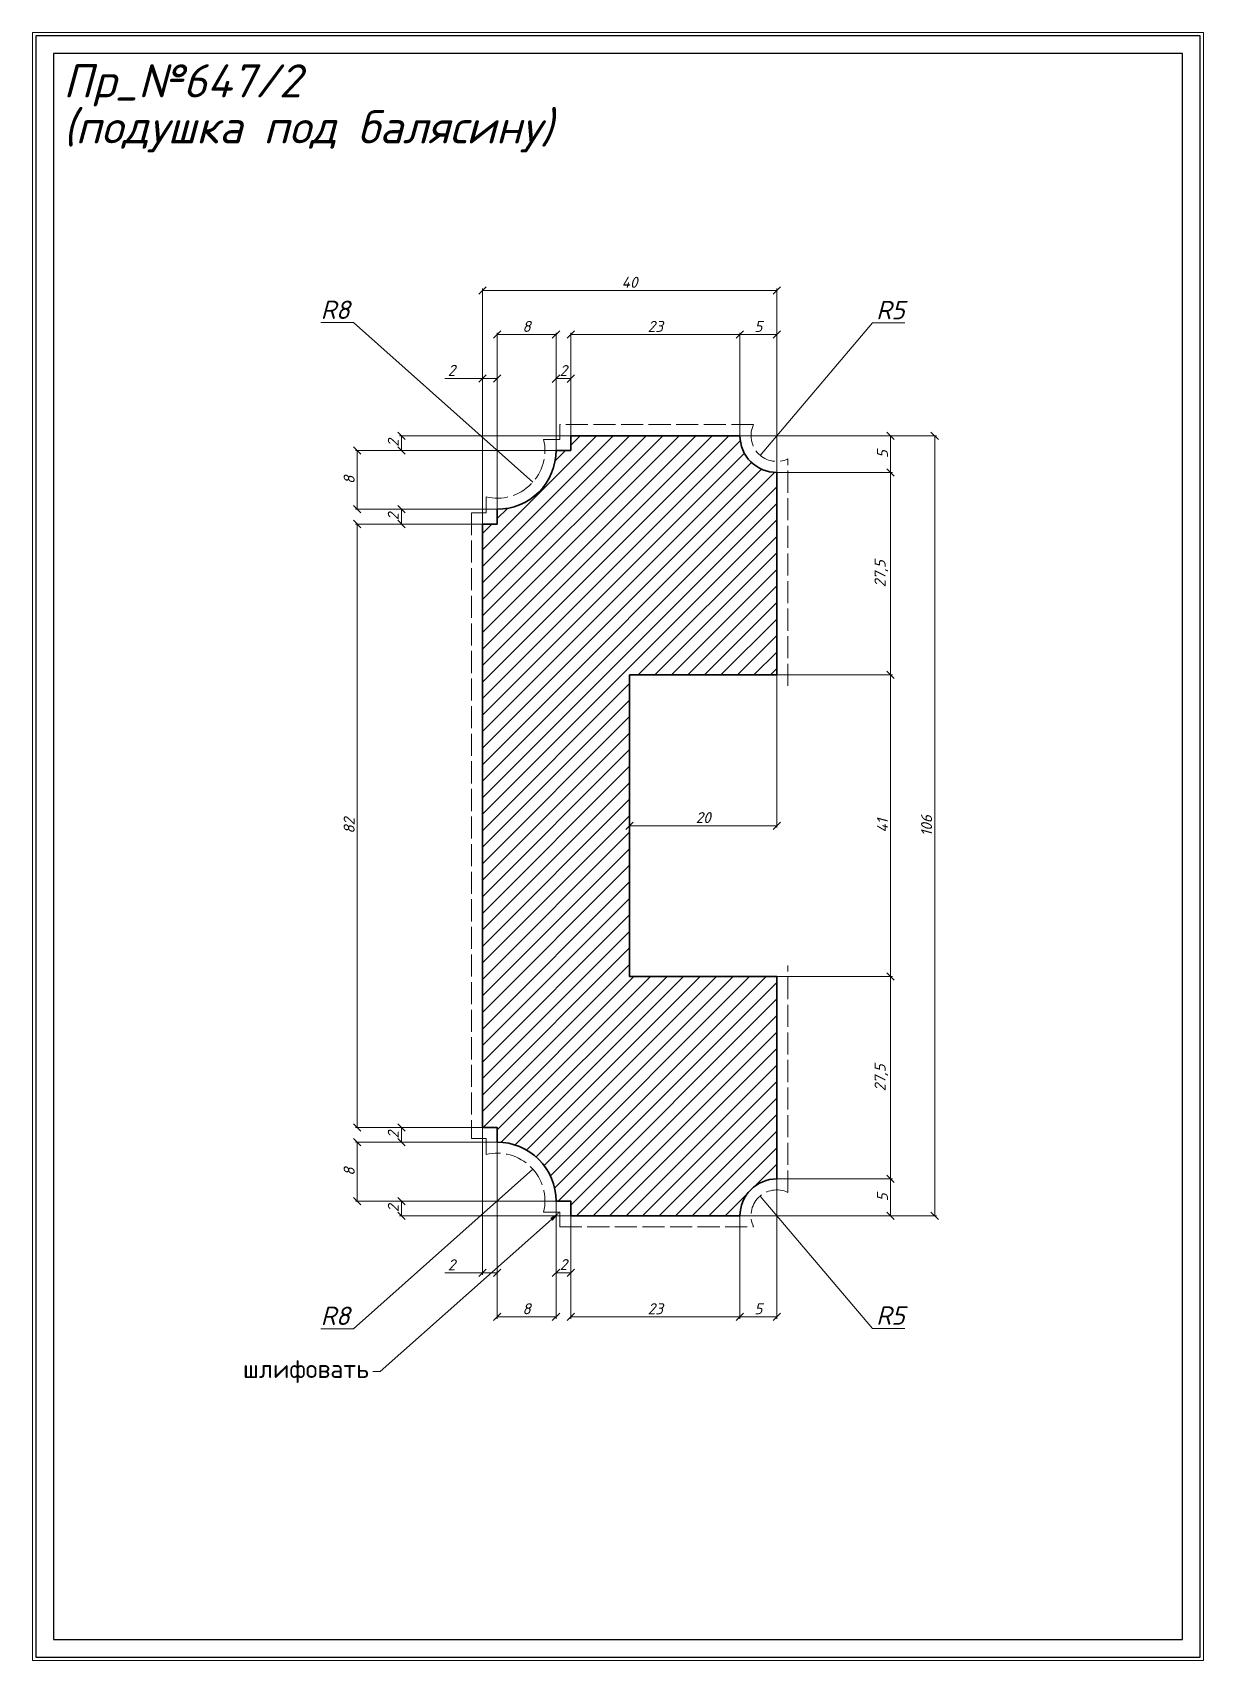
# Model space of a CAD drawing. Header units: millimetres. Extents: x 9405 to 9565, y -1809 to -1588.
import ezdxf
from ezdxf import colors
from ezdxf.entities.mleader import LeaderData, LeaderLine
from ezdxf.math import Vec2, Vec3

# ---------------------------------------------------------------- set-up
doc = ezdxf.new("R2010")
doc.units = ezdxf.units.MM
doc.linetypes.add('ACAD_ISO02W100', pattern=[15, 12, -3])
doc.layers.get('0').update_dxf_attribs({"lineweight": 13})
for name, color, linetype, lineweight in [('профили', 1, 'Continuous', 35), ('служебный слой ЛИНИИ ПУНКТИРНЫЕ', 7, 'ACAD_ISO02W100', 13), ('служебный слой НАДПИСИ', 7, 'Continuous', 13), ('служебный слой РАЗМЕРЫ', 7, 'Continuous', 9), ('служебный слой ШТАМП', 7, 'Continuous', 30), ('служебный слой ШТРИХОВКА', 7, 'Continuous', 5)]:
    doc.layers.add(name, color=color, linetype=linetype, lineweight=lineweight)
doc.styles.add('ЕСКД', font='isocpeur.ttf', dxfattribs={"oblique": 15})
doc.styles.add('ЕСКД штамп_текст', font='isocpeur.ttf')
doc.dimstyles.new('ЕСКД', dxfattribs={"dimtxt": 3.5, "dimasz": 2.5, "dimexe": 0.25, "dimexo": 0, "dimgap": 0.35, "dimtad": 1, "dimdec": 1, "dimzin": 9, "dimtxsty": 'ЕСКД', "dimblk": 'OBLIQUE', "dimcen": 0, "dimclrd": 256, "dimclre": 256, "dimclrt": 256, "dimadec": 1, "dimazin": 0, "dimtfac": 1, "dimtdec": 1, "dimtmove": 0, "dimatfit": 3, "dimldrblk": 'DOTSMALL', "dimfxl": 1, "dimlwd": -1, "dimlwe": -1, "dimarcsym": 0})
doc.dimstyles.new('ЕСКД$4', dxfattribs={"dimtxt": 3.5, "dimasz": 2.5, "dimexe": 0.25, "dimexo": 0, "dimgap": 0.35, "dimtad": 1, "dimtoh": 1, "dimdec": 1, "dimzin": 9, "dimtxsty": 'ЕСКД', "dimblk1": 'OBLIQUE', "dimsah": 1, "dimcen": 0, "dimse1": 1, "dimclrd": 256, "dimclre": 256, "dimclrt": 256, "dimadec": 1, "dimazin": 0, "dimtfac": 1, "dimtdec": 1, "dimtofl": 0, "dimtmove": 0, "dimatfit": 3, "dimldrblk": 'DOTSMALL', "dimfxl": 1, "dimlwd": -1, "dimlwe": -1, "dimarcsym": 2})

# ---------------------------------------------------------------- blocks, each defined once
blk = doc.blocks.new('*D31')
at = {"layer": 'Defpoints', "color": 0, "transparency": 16777216}
for p in [(9506.53, -1748.63), (9509.76, -1752.44)]:
    blk.add_point(p, dxfattribs=at)
at = {"layer": 'служебный слой РАЗМЕРЫ', "transparency": 16777216}
for p, q in [((9519.52, -1763.94), (9504.27, -1745.96)), ((9523.94, -1763.94), (9519.52, -1763.94))]:
    blk.add_line(p, q, dxfattribs=at)
at = {"layer": 'служебный слой РАЗМЕРЫ', "lineweight": 5, "transparency": 16777216, "insert": (9521.98, -1762.19), "char_height": 2.5, "attachment_point": 5, "style": 'ЕСКД'}
blk.add_mtext('R5', dxfattribs=at)
blk = doc.blocks.new('_DotSmall')
at = {"color": 0, "linetype": 'ByBlock', "lineweight": -3, "const_width": 0.5}
blk.add_lwpolyline([(-0.0625, 0, 1), (0.0625, 0, 1)], format="xyb", close=True, dxfattribs=at)
blk = doc.blocks.new('_OBLIQUE')
at = {"color": 0, "linetype": 'ByBlock'}
blk.add_line((-0.5, -0.5), (0.5, 0.5), dxfattribs=at)
blk = doc.blocks.new('*D30')
at = {"layer": 'Defpoints', "color": 0, "transparency": 16777216}
for p in [(9506.53, -1675.13), (9506.53, -1716.13), (9521.99, -1716.13)]:
    blk.add_point(p, dxfattribs=at)
at = {"layer": 'служебный слой РАЗМЕРЫ', "transparency": 16777216}
for p, q in [((9506.53, -1675.13), (9522.24, -1675.13)), ((9521.99, -1675.13), (9521.99, -1716.13)), ((9506.53, -1716.13), (9522.24, -1716.13))]:
    blk.add_line(p, q, dxfattribs=at)
for p, rotation in [((9521.99, -1675.13), 90), ((9521.99, -1716.13), 270)]:
    blk.add_blockref('_OBLIQUE', p, dxfattribs=dict(at, rotation=rotation))
at = {"layer": 'служебный слой РАЗМЕРЫ', "transparency": 16777216, "insert": (9520.89, -1695.63), "char_height": 1.5, "attachment_point": 5, "rotation": 90, "style": 'ЕСКД'}
blk.add_mtext('41', dxfattribs=at)
blk = doc.blocks.new('*D28')
at = {"layer": 'Defpoints', "color": 0, "transparency": 16777216}
for p in [(9506.53, -1743.63), (9501.53, -1748.63), (9501.53, -1762.37)]:
    blk.add_point(p, dxfattribs=at)
at = {"layer": 'служебный слой РАЗМЕРЫ', "transparency": 16777216}
for p, q in [((9506.53, -1743.63), (9506.53, -1762.62)), ((9501.53, -1748.63), (9501.53, -1762.62)), ((9506.53, -1762.37), (9501.53, -1762.37))]:
    blk.add_line(p, q, dxfattribs=at)
at = {"layer": 'служебный слой РАЗМЕРЫ', "transparency": 16777216, "rotation": 180}
blk.add_blockref('_OBLIQUE', (9501.53, -1762.37), dxfattribs=at)
at = {"layer": 'служебный слой РАЗМЕРЫ', "transparency": 16777216}
blk.add_blockref('_OBLIQUE', (9506.53, -1762.37), dxfattribs=at)
at = {"layer": 'служебный слой РАЗМЕРЫ', "transparency": 16777216, "insert": (9504.03, -1761.27), "char_height": 1.5, "attachment_point": 5, "style": 'ЕСКД'}
blk.add_mtext('5', dxfattribs=at)
blk = doc.blocks.new('*D27')
at = {"layer": 'Defpoints', "color": 0, "transparency": 16777216}
for p in [(9506.53, -1716.13), (9521.99, -1716.13), (9506.53, -1743.63)]:
    blk.add_point(p, dxfattribs=at)
at = {"layer": 'служебный слой РАЗМЕРЫ', "transparency": 16777216}
for p, q in [((9506.53, -1716.13), (9522.24, -1716.13)), ((9521.99, -1743.63), (9521.99, -1716.13)), ((9506.53, -1743.63), (9522.24, -1743.63))]:
    blk.add_line(p, q, dxfattribs=at)
for p, rotation in [((9521.99, -1716.13), 90), ((9521.99, -1743.63), 270)]:
    blk.add_blockref('_OBLIQUE', p, dxfattribs=dict(at, rotation=rotation))
at = {"layer": 'служебный слой РАЗМЕРЫ', "transparency": 16777216, "insert": (9520.74, -1729.88), "char_height": 1.5, "attachment_point": 5, "rotation": 90, "style": 'ЕСКД'}
blk.add_mtext('27,5', dxfattribs=at)
blk = doc.blocks.new('*D26')
at = {"layer": 'Defpoints', "color": 0, "transparency": 16777216}
for p in [(9506.53, -1743.63), (9501.53, -1748.63), (9521.99, -1748.63)]:
    blk.add_point(p, dxfattribs=at)
at = {"layer": 'служебный слой РАЗМЕРЫ', "transparency": 16777216}
for p, q in [((9506.53, -1743.63), (9522.24, -1743.63)), ((9521.99, -1743.63), (9521.99, -1748.63)), ((9501.53, -1748.63), (9522.24, -1748.63))]:
    blk.add_line(p, q, dxfattribs=at)
for p, rotation in [((9521.99, -1743.63), 90), ((9521.99, -1748.63), 270)]:
    blk.add_blockref('_OBLIQUE', p, dxfattribs=dict(at, rotation=rotation))
at = {"layer": 'служебный слой РАЗМЕРЫ', "transparency": 16777216, "insert": (9520.89, -1746.13), "char_height": 1.5, "attachment_point": 5, "rotation": 90, "style": 'ЕСКД'}
blk.add_mtext('5', dxfattribs=at)
blk = doc.blocks.new('*D25')
at = {"layer": 'Defpoints', "color": 0, "transparency": 16777216}
for p in [(9509.76, -1638.81), (9506.53, -1642.63)]:
    blk.add_point(p, dxfattribs=at)
at = {"layer": 'служебный слой РАЗМЕРЫ', "transparency": 16777216}
for p, q in [((9519.52, -1627.31), (9504.27, -1645.3)), ((9523.94, -1627.31), (9519.52, -1627.31))]:
    blk.add_line(p, q, dxfattribs=at)
at = {"layer": 'служебный слой РАЗМЕРЫ', "lineweight": 5, "transparency": 16777216, "insert": (9521.98, -1625.56), "char_height": 2.5, "attachment_point": 5, "style": 'ЕСКД'}
blk.add_mtext('R5', dxfattribs=at)
blk = doc.blocks.new('*D24')
at = {"layer": 'Defpoints', "color": 0, "transparency": 16777216}
for p in [(9468.53, -1746.63), (9462.55, -1751.94)]:
    blk.add_point(p, dxfattribs=at)
at = {"layer": 'служебный слой РАЗМЕРЫ', "transparency": 16777216}
for p, q in [((9448.99, -1763.98), (9473.39, -1742.31)), ((9444.57, -1763.98), (9448.99, -1763.98))]:
    blk.add_line(p, q, dxfattribs=at)
at = {"layer": 'служебный слой РАЗМЕРЫ', "lineweight": 5, "transparency": 16777216, "insert": (9446.53, -1762.23), "char_height": 2.5, "attachment_point": 5, "style": 'ЕСКД'}
blk.add_mtext('R8', dxfattribs=at)
blk = doc.blocks.new('*D23')
at = {"layer": 'Defpoints', "color": 0, "transparency": 16777216}
for p in [(9462.55, -1639.31), (9468.53, -1644.63)]:
    blk.add_point(p, dxfattribs=at)
at = {"layer": 'служебный слой РАЗМЕРЫ', "transparency": 16777216}
for p, q in [((9444.57, -1627.27), (9448.99, -1627.27)), ((9448.99, -1627.27), (9473.39, -1648.94))]:
    blk.add_line(p, q, dxfattribs=at)
at = {"layer": 'служебный слой РАЗМЕРЫ', "lineweight": 5, "transparency": 16777216, "insert": (9446.53, -1625.52), "char_height": 2.5, "attachment_point": 5, "style": 'ЕСКД'}
blk.add_mtext('R8', dxfattribs=at)
blk = doc.blocks.new('*D22')
at = {"layer": 'Defpoints', "color": 0, "transparency": 16777216}
for p in [(9468.53, -1634.85), (9466.53, -1654.63), (9468.53, -1652.63)]:
    blk.add_point(p, dxfattribs=at)
at = {"layer": 'служебный слой РАЗМЕРЫ', "transparency": 16777216}
for p, q in [((9466.53, -1654.63), (9466.53, -1634.6)), ((9468.53, -1652.63), (9468.53, -1634.6)), ((9466.53, -1634.85), (9461.41, -1634.85)), ((9468.53, -1634.85), (9466.53, -1634.85))]:
    blk.add_line(p, q, dxfattribs=at)
at = {"layer": 'служебный слой РАЗМЕРЫ', "transparency": 16777216, "rotation": 180}
blk.add_blockref('_OBLIQUE', (9466.53, -1634.85), dxfattribs=at)
at = {"layer": 'служебный слой РАЗМЕРЫ', "transparency": 16777216}
blk.add_blockref('_OBLIQUE', (9468.53, -1634.85), dxfattribs=at)
at = {"layer": 'служебный слой РАЗМЕРЫ', "transparency": 16777216, "insert": (9462.34, -1633.75), "char_height": 1.5, "attachment_point": 5, "style": 'ЕСКД'}
blk.add_mtext('2', dxfattribs=at)
blk = doc.blocks.new('*D20')
at = {"layer": 'Defpoints', "color": 0, "transparency": 16777216}
for p in [(9478.53, -1634.88), (9478.53, -1642.63), (9476.53, -1644.63)]:
    blk.add_point(p, dxfattribs=at)
at = {"layer": 'служебный слой РАЗМЕРЫ', "transparency": 16777216}
for p, q in [((9476.53, -1644.63), (9476.53, -1634.63)), ((9478.53, -1642.63), (9478.53, -1634.63)), ((9476.53, -1634.88), (9478.53, -1634.88))]:
    blk.add_line(p, q, dxfattribs=at)
at = {"layer": 'служебный слой РАЗМЕРЫ', "transparency": 16777216, "rotation": 180}
blk.add_blockref('_OBLIQUE', (9476.53, -1634.88), dxfattribs=at)
at = {"layer": 'служебный слой РАЗМЕРЫ', "transparency": 16777216}
blk.add_blockref('_OBLIQUE', (9478.53, -1634.88), dxfattribs=at)
at = {"layer": 'служебный слой РАЗМЕРЫ', "transparency": 16777216, "insert": (9477.53, -1633.78), "char_height": 1.5, "attachment_point": 5, "style": 'ЕСКД'}
blk.add_mtext('2', dxfattribs=at)
blk = doc.blocks.new('*D19')
at = {"layer": 'Defpoints', "color": 0, "transparency": 16777216}
for p in [(9466.53, -1622.88), (9506.53, -1647.63), (9466.53, -1654.63)]:
    blk.add_point(p, dxfattribs=at)
at = {"layer": 'служебный слой РАЗМЕРЫ', "transparency": 16777216}
for p, q in [((9466.53, -1654.63), (9466.53, -1622.63)), ((9506.53, -1622.88), (9466.53, -1622.88)), ((9506.53, -1647.63), (9506.53, -1622.63))]:
    blk.add_line(p, q, dxfattribs=at)
at = {"layer": 'служебный слой РАЗМЕРЫ', "transparency": 16777216, "rotation": 180}
blk.add_blockref('_OBLIQUE', (9466.53, -1622.88), dxfattribs=at)
at = {"layer": 'служебный слой РАЗМЕРЫ', "transparency": 16777216}
blk.add_blockref('_OBLIQUE', (9506.53, -1622.88), dxfattribs=at)
at = {"layer": 'служебный слой РАЗМЕРЫ', "transparency": 16777216, "insert": (9486.53, -1621.78), "char_height": 1.5, "attachment_point": 5, "style": 'ЕСКД'}
blk.add_mtext('40', dxfattribs=at)
blk = doc.blocks.new('*D17')
at = {"layer": 'Defpoints', "color": 0, "transparency": 16777216}
for p in [(9455.52, -1654.63), (9466.53, -1654.63), (9468.53, -1652.63)]:
    blk.add_point(p, dxfattribs=at)
at = {"layer": 'служебный слой РАЗМЕРЫ', "transparency": 16777216}
for p, q in [((9468.53, -1652.63), (9455.27, -1652.63)), ((9466.53, -1654.63), (9455.27, -1654.63)), ((9455.52, -1652.63), (9455.52, -1654.63))]:
    blk.add_line(p, q, dxfattribs=at)
for p, rotation in [((9455.52, -1652.63), 90), ((9455.52, -1654.63), 270)]:
    blk.add_blockref('_OBLIQUE', p, dxfattribs=dict(at, rotation=rotation))
at = {"layer": 'служебный слой РАЗМЕРЫ', "transparency": 16777216, "insert": (9454.42, -1653.63), "char_height": 1.5, "attachment_point": 5, "rotation": 90, "style": 'ЕСКД'}
blk.add_mtext('2', dxfattribs=at)
blk = doc.blocks.new('*D16')
at = {"layer": 'Defpoints', "color": 0, "transparency": 16777216}
for p in [(9449.52, -1644.63), (9476.53, -1644.63), (9468.53, -1652.63)]:
    blk.add_point(p, dxfattribs=at)
at = {"layer": 'служебный слой РАЗМЕРЫ', "transparency": 16777216}
for p, q in [((9476.53, -1644.63), (9449.27, -1644.63)), ((9449.52, -1652.63), (9449.52, -1644.63)), ((9468.53, -1652.63), (9449.27, -1652.63))]:
    blk.add_line(p, q, dxfattribs=at)
for p, rotation in [((9449.52, -1644.63), 90), ((9449.52, -1652.63), 270)]:
    blk.add_blockref('_OBLIQUE', p, dxfattribs=dict(at, rotation=rotation))
at = {"layer": 'служебный слой РАЗМЕРЫ', "transparency": 16777216, "insert": (9448.42, -1648.63), "char_height": 1.5, "attachment_point": 5, "rotation": 90, "style": 'ЕСКД'}
blk.add_mtext('8', dxfattribs=at)
blk = doc.blocks.new('*D15')
at = {"layer": 'Defpoints', "color": 0, "transparency": 16777216}
for p in [(9455.52, -1642.63), (9478.53, -1642.63), (9476.53, -1644.63)]:
    blk.add_point(p, dxfattribs=at)
at = {"layer": 'служебный слой РАЗМЕРЫ', "transparency": 16777216}
for p, q in [((9478.53, -1642.63), (9455.27, -1642.63)), ((9455.52, -1644.63), (9455.52, -1642.63)), ((9476.53, -1644.63), (9455.27, -1644.63))]:
    blk.add_line(p, q, dxfattribs=at)
for p, rotation in [((9455.52, -1642.63), 90), ((9455.52, -1644.63), 270)]:
    blk.add_blockref('_OBLIQUE', p, dxfattribs=dict(at, rotation=rotation))
at = {"layer": 'служебный слой РАЗМЕРЫ', "transparency": 16777216, "insert": (9454.42, -1643.63), "char_height": 1.5, "attachment_point": 5, "rotation": 90, "style": 'ЕСКД'}
blk.add_mtext('2', dxfattribs=at)
blk = doc.blocks.new('*D14')
at = {"layer": 'Defpoints', "color": 0, "transparency": 16777216}
for p in [(9455.52, -1736.63), (9466.53, -1736.63), (9468.53, -1738.63)]:
    blk.add_point(p, dxfattribs=at)
at = {"layer": 'служебный слой РАЗМЕРЫ', "transparency": 16777216}
for p, q in [((9466.53, -1736.63), (9455.27, -1736.63)), ((9468.53, -1738.63), (9455.27, -1738.63)), ((9455.52, -1738.63), (9455.52, -1736.63))]:
    blk.add_line(p, q, dxfattribs=at)
for p, rotation in [((9455.52, -1736.63), 90), ((9455.52, -1738.63), 270)]:
    blk.add_blockref('_OBLIQUE', p, dxfattribs=dict(at, rotation=rotation))
at = {"layer": 'служебный слой РАЗМЕРЫ', "transparency": 16777216, "insert": (9454.42, -1737.63), "char_height": 1.5, "attachment_point": 5, "rotation": 90, "style": 'ЕСКД'}
blk.add_mtext('2', dxfattribs=at)
blk = doc.blocks.new('*D12')
at = {"layer": 'Defpoints', "color": 0, "transparency": 16777216}
for p in [(9506.53, -1647.63), (9506.53, -1675.13), (9521.99, -1675.13)]:
    blk.add_point(p, dxfattribs=at)
at = {"layer": 'служебный слой РАЗМЕРЫ', "transparency": 16777216}
for p, q in [((9506.53, -1647.63), (9522.24, -1647.63)), ((9521.99, -1647.63), (9521.99, -1675.13)), ((9506.53, -1675.13), (9522.24, -1675.13))]:
    blk.add_line(p, q, dxfattribs=at)
for p, rotation in [((9521.99, -1647.63), 90), ((9521.99, -1675.13), 270)]:
    blk.add_blockref('_OBLIQUE', p, dxfattribs=dict(at, rotation=rotation))
at = {"layer": 'служебный слой РАЗМЕРЫ', "transparency": 16777216, "insert": (9520.74, -1661.38), "char_height": 1.5, "attachment_point": 5, "rotation": 90, "style": 'ЕСКД'}
blk.add_mtext('27,5', dxfattribs=at)
blk = doc.blocks.new('*D10')
at = {"layer": 'Defpoints', "color": 0, "transparency": 16777216}
for p in [(9501.53, -1642.63), (9493.53, -1748.63), (9527.99, -1748.63)]:
    blk.add_point(p, dxfattribs=at)
at = {"layer": 'служебный слой РАЗМЕРЫ', "transparency": 16777216}
for p, q in [((9501.53, -1642.63), (9528.24, -1642.63)), ((9527.99, -1642.63), (9527.99, -1748.63)), ((9493.53, -1748.63), (9528.24, -1748.63))]:
    blk.add_line(p, q, dxfattribs=at)
for p, rotation in [((9527.99, -1642.63), 90), ((9527.99, -1748.63), 270)]:
    blk.add_blockref('_OBLIQUE', p, dxfattribs=dict(at, rotation=rotation))
at = {"layer": 'служебный слой РАЗМЕРЫ', "transparency": 16777216, "insert": (9526.89, -1695.63), "char_height": 1.5, "attachment_point": 5, "rotation": 90, "style": 'ЕСКД'}
blk.add_mtext('106', dxfattribs=at)
blk = doc.blocks.new('*D9')
at = {"layer": 'Defpoints', "color": 0, "transparency": 16777216}
for p in [(9466.53, -1654.63), (9449.52, -1736.63), (9466.53, -1736.63)]:
    blk.add_point(p, dxfattribs=at)
at = {"layer": 'служебный слой РАЗМЕРЫ', "transparency": 16777216}
for p, q in [((9466.53, -1654.63), (9449.27, -1654.63)), ((9449.52, -1654.63), (9449.52, -1736.63)), ((9466.53, -1736.63), (9449.27, -1736.63))]:
    blk.add_line(p, q, dxfattribs=at)
for p, rotation in [((9449.52, -1654.63), 90), ((9449.52, -1736.63), 270)]:
    blk.add_blockref('_OBLIQUE', p, dxfattribs=dict(at, rotation=rotation))
at = {"layer": 'служебный слой РАЗМЕРЫ', "transparency": 16777216, "insert": (9448.42, -1695.63), "char_height": 1.5, "attachment_point": 5, "rotation": 90, "style": 'ЕСКД'}
blk.add_mtext('82', dxfattribs=at)
blk = doc.blocks.new('*D8')
at = {"layer": 'Defpoints', "color": 0, "transparency": 16777216}
for p in [(9468.53, -1738.63), (9449.52, -1746.63), (9476.53, -1746.63)]:
    blk.add_point(p, dxfattribs=at)
at = {"layer": 'служебный слой РАЗМЕРЫ', "transparency": 16777216}
for p, q in [((9468.53, -1738.63), (9449.27, -1738.63)), ((9449.52, -1738.63), (9449.52, -1746.63)), ((9476.53, -1746.63), (9449.27, -1746.63))]:
    blk.add_line(p, q, dxfattribs=at)
for p, rotation in [((9449.52, -1738.63), 90), ((9449.52, -1746.63), 270)]:
    blk.add_blockref('_OBLIQUE', p, dxfattribs=dict(at, rotation=rotation))
at = {"layer": 'служебный слой РАЗМЕРЫ', "transparency": 16777216, "insert": (9448.42, -1742.63), "char_height": 1.5, "attachment_point": 5, "rotation": 90, "style": 'ЕСКД'}
blk.add_mtext('8', dxfattribs=at)
blk = doc.blocks.new('*D7')
at = {"layer": 'Defpoints', "color": 0, "transparency": 16777216}
for p in [(9476.53, -1746.63), (9455.52, -1748.63), (9478.53, -1748.63)]:
    blk.add_point(p, dxfattribs=at)
at = {"layer": 'служебный слой РАЗМЕРЫ', "transparency": 16777216}
for p, q in [((9476.53, -1746.63), (9455.27, -1746.63)), ((9455.52, -1746.63), (9455.52, -1748.63)), ((9478.53, -1748.63), (9455.27, -1748.63))]:
    blk.add_line(p, q, dxfattribs=at)
for p, rotation in [((9455.52, -1746.63), 90), ((9455.52, -1748.63), 270)]:
    blk.add_blockref('_OBLIQUE', p, dxfattribs=dict(at, rotation=rotation))
at = {"layer": 'служебный слой РАЗМЕРЫ', "transparency": 16777216, "insert": (9454.42, -1747.63), "char_height": 1.5, "attachment_point": 5, "rotation": 90, "style": 'ЕСКД'}
blk.add_mtext('2', dxfattribs=at)
blk = doc.blocks.new('*D6')
at = {"layer": 'Defpoints', "color": 0, "transparency": 16777216}
for p in [(9466.53, -1736.63), (9468.53, -1738.63), (9468.53, -1756.4)]:
    blk.add_point(p, dxfattribs=at)
at = {"layer": 'служебный слой РАЗМЕРЫ', "transparency": 16777216}
for p, q in [((9466.53, -1736.63), (9466.53, -1756.65)), ((9468.53, -1738.63), (9468.53, -1756.65)), ((9466.53, -1756.4), (9461.41, -1756.4)), ((9468.53, -1756.4), (9466.53, -1756.4))]:
    blk.add_line(p, q, dxfattribs=at)
at = {"layer": 'служебный слой РАЗМЕРЫ', "transparency": 16777216, "rotation": 180}
blk.add_blockref('_OBLIQUE', (9466.53, -1756.4), dxfattribs=at)
at = {"layer": 'служебный слой РАЗМЕРЫ', "transparency": 16777216}
blk.add_blockref('_OBLIQUE', (9468.53, -1756.4), dxfattribs=at)
at = {"layer": 'служебный слой РАЗМЕРЫ', "transparency": 16777216, "insert": (9462.34, -1755.3), "char_height": 1.5, "attachment_point": 5, "style": 'ЕСКД'}
blk.add_mtext('2', dxfattribs=at)
blk = doc.blocks.new('*D4')
at = {"layer": 'Defpoints', "color": 0, "transparency": 16777216}
for p in [(9476.53, -1746.63), (9478.53, -1748.63), (9478.53, -1756.37)]:
    blk.add_point(p, dxfattribs=at)
at = {"layer": 'служебный слой РАЗМЕРЫ', "transparency": 16777216}
for p, q in [((9476.53, -1746.63), (9476.53, -1756.62)), ((9478.53, -1748.63), (9478.53, -1756.62)), ((9476.53, -1756.37), (9478.53, -1756.37))]:
    blk.add_line(p, q, dxfattribs=at)
at = {"layer": 'служебный слой РАЗМЕРЫ', "transparency": 16777216, "rotation": 180}
blk.add_blockref('_OBLIQUE', (9476.53, -1756.37), dxfattribs=at)
at = {"layer": 'служебный слой РАЗМЕРЫ', "transparency": 16777216}
blk.add_blockref('_OBLIQUE', (9478.53, -1756.37), dxfattribs=at)
at = {"layer": 'служебный слой РАЗМЕРЫ', "transparency": 16777216, "insert": (9477.53, -1755.27), "char_height": 1.5, "attachment_point": 5, "style": 'ЕСКД'}
blk.add_mtext('2', dxfattribs=at)

msp = doc.modelspace()

# ---------------------------------------------------------------- hatches: boundary and pattern name
at = {"layer": 'служебный слой ШТРИХОВКА'}
h = msp.add_hatch(dxfattribs=at)
h.set_pattern_fill('ANSI31', color=256, scale=0.5, style=0)
h.set_pattern_definition([(45, (9403.0267, -700.1471), (-1.122532, 1.122532), [])])
h.paths.add_polyline_path([(9466.53, -1736.63), (9468.53, -1736.63), (9468.53, -1738.63, -0.414214), (9476.53, -1746.63), (9478.53, -1746.63), (9478.53, -1748.63), (9501.53, -1748.63, -0.414214), (9506.53, -1743.63), (9506.53, -1716.13), (9486.53, -1716.13), (9486.53, -1675.13), (9506.53, -1675.13), (9506.53, -1647.63, -0.414214), (9501.53, -1642.63), (9478.53, -1642.63), (9478.53, -1644.63), (9476.53, -1644.63, -0.414214), (9468.53, -1652.63), (9468.53, -1654.63), (9466.53, -1654.63)])

# ---------------------------------------------------------------- linework, layer by layer
at = {"layer": 'профили', "ltscale": 10}
msp.add_lwpolyline([(9468.53, -1652.63), (9468.53, -1654.63), (9466.53, -1654.63), (9466.53, -1736.63), (9468.53, -1736.63), (9468.53, -1738.63, -0.414214), (9476.53, -1746.63), (9478.53, -1746.63), (9478.53, -1748.63), (9501.53, -1748.63, -0.414214), (9506.53, -1743.63), (9506.53, -1716.13), (9486.53, -1716.13), (9486.53, -1675.13), (9506.53, -1675.13), (9506.53, -1647.63, -0.414214), (9501.53, -1642.63), (9478.53, -1642.63), (9478.53, -1644.63), (9476.53, -1644.63, -0.414214)], format="xyb", close=True, dxfattribs=at)
at = {"layer": 'служебный слой ЛИНИИ ПУНКТИРНЫЕ', "ltscale": 0.25}
msp.add_lwpolyline([(9508.03, -1676.63), (9508.03, -1645.79, -0.705121), (9503.37, -1641.13), (9477.03, -1641.13), (9477.03, -1643.13), (9474.85, -1643.13, -0.558221), (9467.03, -1650.95), (9467.03, -1653.13), (9465.03, -1653.13), (9465.03, -1738.13), (9467.03, -1738.13), (9467.03, -1740.3, -0.558221), (9474.85, -1748.13), (9477.03, -1748.13), (9477.03, -1750.13), (9503.37, -1750.13, -0.705121), (9508.03, -1745.46), (9508.03, -1714.63)], format="xyb", dxfattribs=at)
at = {"layer": 'служебный слой ШТАМП', "color": 6, "lineweight": 5, "ltscale": 100}
msp.add_lwpolyline([(9564.52, -1587.85), (9405.4, -1587.85), (9405.4, -1809.06), (9564.52, -1809.06)], close=True, dxfattribs=at)
at = {"layer": 'служебный слой ШТАМП', "ltscale": 100}
for points in [[(9564.06, -1588.3), (9405.85, -1588.3), (9405.85, -1808.6), (9564.06, -1808.6)], [(9561.66, -1590.7), (9408.25, -1590.7), (9408.25, -1806.2), (9561.66, -1806.2)]]:
    msp.add_lwpolyline(points, close=True, dxfattribs=at)

# ---------------------------------------------------------------- texts
at = {"layer": 'служебный слой НАДПИСИ', "style": 'ЕСКД', "oblique": 15}
for s, p in [('Пр_№647/2', (9409.55, -1596.66)), ('(подушка под балясину)', (9409.55, -1602.91))]:
    msp.add_text(s, height=4.5, dxfattribs=at).set_placement(p)

# ---------------------------------------------------------------- dimensions: what is measured, and where the dimension line sits
at = {"layer": 'служебный слой РАЗМЕРЫ'}
for base, p1, p2, picture, middle in [((9466.53, -1622.88), (9506.53, -1647.63), (9466.53, -1654.63), '*D19', (9486.53, -1621.78)), ((9478.53, -1634.88), (9476.53, -1644.63), (9478.53, -1642.63), '*D20', (9477.53, -1633.78)), ((9478.53, -1756.37), (9476.53, -1746.63), (9478.53, -1748.63), '*D4', (9477.53, -1755.27))]:
    dim = msp.add_linear_dim(base=base, p1=p1, p2=p2, dimstyle='ЕСКД', override={"dimtxt": 1.5, "dimasz": 1}, dxfattribs=at)
    dim.commit()
    dim.dimension.update_dxf_attribs({"geometry": picture, "text_midpoint": middle})
at = {"layer": 'служебный слой РАЗМЕРЫ', "lineweight": 5}
for center, mpoint, picture, middle in [((9468.53, -1644.63), (9462.55, -1639.31), '*D23', (9446.53, -1627.27)), ((9506.53, -1642.63), (9509.76, -1638.81), '*D25', (9521.98, -1627.31)), ((9468.53, -1746.63), (9462.55, -1751.94), '*D24', (9446.53, -1763.98)), ((9506.53, -1748.63), (9509.76, -1752.44), '*D31', (9521.98, -1763.94))]:
    dim = msp.add_radius_dim(center=center, mpoint=mpoint, dimstyle='ЕСКД$4', override={"dimtxt": 2.5, "dimasz": 1.5, "dimgap": 0.5}, dxfattribs=at)
    dim.commit()
    dim.dimension.update_dxf_attribs({"geometry": picture, "text_midpoint": middle, "dimtype": 132})
at = {"layer": 'служебный слой РАЗМЕРЫ'}
for base, p1, p2 in [((9476.53, -1628.88), (9468.53, -1652.63), (9476.53, -1644.63)), ((9501.53, -1628.88), (9478.53, -1642.63), (9501.53, -1642.63)), ((9506.53, -1628.88), (9501.53, -1642.63), (9506.53, -1647.63)), ((9506.53, -1695.63), (9486.53, -1675.13), (9506.53, -1675.13)), ((9476.53, -1762.37), (9468.53, -1738.63), (9476.53, -1746.63)), ((9501.53, -1762.37), (9478.53, -1748.63), (9501.53, -1748.63))]:
    msp.add_linear_dim(base=base, p1=p1, p2=p2, dimstyle='ЕСКД', override={"dimtxt": 1.5, "dimasz": 1}, dxfattribs=at).render()
for base, p1, p2, picture, middle in [((9468.53, -1634.85), (9466.53, -1654.63), (9468.53, -1652.63), '*D22', (9462.34, -1634.85)), ((9468.53, -1756.4), (9466.53, -1736.63), (9468.53, -1738.63), '*D6', (9462.34, -1756.4))]:
    dim = msp.add_linear_dim(base=base, p1=p1, p2=p2, dimstyle='ЕСКД', override={"dimtxt": 1.5, "dimasz": 1}, dxfattribs=at)
    dim.commit()
    dim.dimension.update_dxf_attribs({"geometry": picture, "text_midpoint": middle, "dimtype": 128})
for base, p1, p2, angle, picture, middle in [((9455.52, -1642.63), (9476.53, -1644.63), (9478.53, -1642.63), 270, '*D15', (9454.42, -1643.63)), ((9527.99, -1748.63), (9501.53, -1642.63), (9493.53, -1748.63), 90, '*D10', (9526.89, -1695.63)), ((9449.52, -1644.63), (9468.53, -1652.63), (9476.53, -1644.63), 270, '*D16', (9448.42, -1648.63)), ((9521.99, -1675.13), (9506.53, -1647.63), (9506.53, -1675.13), 90, '*D12', (9520.74, -1661.38)), ((9455.52, -1654.63), (9468.53, -1652.63), (9466.53, -1654.63), 270, '*D17', (9454.42, -1653.63)), ((9449.52, -1736.63), (9466.53, -1654.63), (9466.53, -1736.63), 90, '*D9', (9448.42, -1695.63)), ((9521.99, -1716.13), (9506.53, -1675.13), (9506.53, -1716.13), 90, '*D30', (9520.89, -1695.63)), ((9521.99, -1716.13), (9506.53, -1743.63), (9506.53, -1716.13), 270, '*D27', (9520.74, -1729.88)), ((9455.52, -1736.63), (9468.53, -1738.63), (9466.53, -1736.63), 90, '*D14', (9454.42, -1737.63)), ((9449.52, -1746.63), (9468.53, -1738.63), (9476.53, -1746.63), 90, '*D8', (9448.42, -1742.63)), ((9521.99, -1748.63), (9506.53, -1743.63), (9501.53, -1748.63), 270, '*D26', (9520.89, -1746.13)), ((9501.53, -1762.37), (9506.53, -1743.63), (9501.53, -1748.63), 180, '*D28', (9504.03, -1761.27)), ((9455.52, -1748.63), (9476.53, -1746.63), (9478.53, -1748.63), 90, '*D7', (9454.42, -1747.63))]:
    dim = msp.add_linear_dim(base=base, p1=p1, p2=p2, angle=angle, dimstyle='ЕСКД', override={"dimtxt": 1.5, "dimasz": 1}, dxfattribs=at)
    dim.commit()
    dim.dimension.update_dxf_attribs({"geometry": picture, "text_midpoint": middle})
msp.add_linear_dim(base=(9521.99, -1642.63), p1=(9506.53, -1647.63), p2=(9501.53, -1642.63), angle=90, dimstyle='ЕСКД', override={"dimtxt": 1.5, "dimasz": 1}, dxfattribs=at).render()

# ---------------------------------------------------------------- leaders
ml = msp.add_multileader_mtext('Standard', dxfattribs=at)
ml.set_content('\\A1;{\\fISOCPEUR|b1|i0|c204|p34;шлифовать}', color=256, style='ЕСКД штамп_текст')
ml.set_leader_properties(color=256, linetype='ByLayer', lineweight=-1)
ml.build(insert=Vec2(0, 0))
ml.multileader.update_dxf_attribs({"dogleg_length": 1, "arrow_head_size": 1.5})
ctx = ml.context
ctx.base_point, ctx.char_height, ctx.arrow_head_size, ctx.landing_gap_size, ctx.plane_origin = Vec3(9433.74, -1769.8), 2.5, 1.5, 0.5, Vec3(9462.32, -1763.32)
ctx.text_align_type = 2
notes = []
notes.append((ctx, [(0, (1, 1, 0), (9452.63, -1769.8), (-1, 0), 1, [(0, [(9477.03, -1748.13)], 0, [])])]))
ctx.mtext.insert, ctx.mtext.alignment, ctx.mtext.flow_direction = Vec3(9451.13, -1768.18), 3, 5
for ctx, leaders in notes:
    for number, flags, end, landing, length, lines in leaders:
        leader = LeaderData()
        leader.index, (leader.has_last_leader_line, leader.has_dogleg_vector, leader.attachment_direction) = number, flags
        leader.last_leader_point, leader.dogleg_vector, leader.dogleg_length = Vec3(end), Vec3(landing), length
        for number, points, colour, breaks in lines:
            line = LeaderLine()
            line.index, line.vertices, line.color, line.breaks = number, Vec3.list(points), colors.encode_raw_color(colour), breaks
            leader.lines.append(line)
        ctx.leaders.append(leader)

doc.saveas('drawing.dxf')
